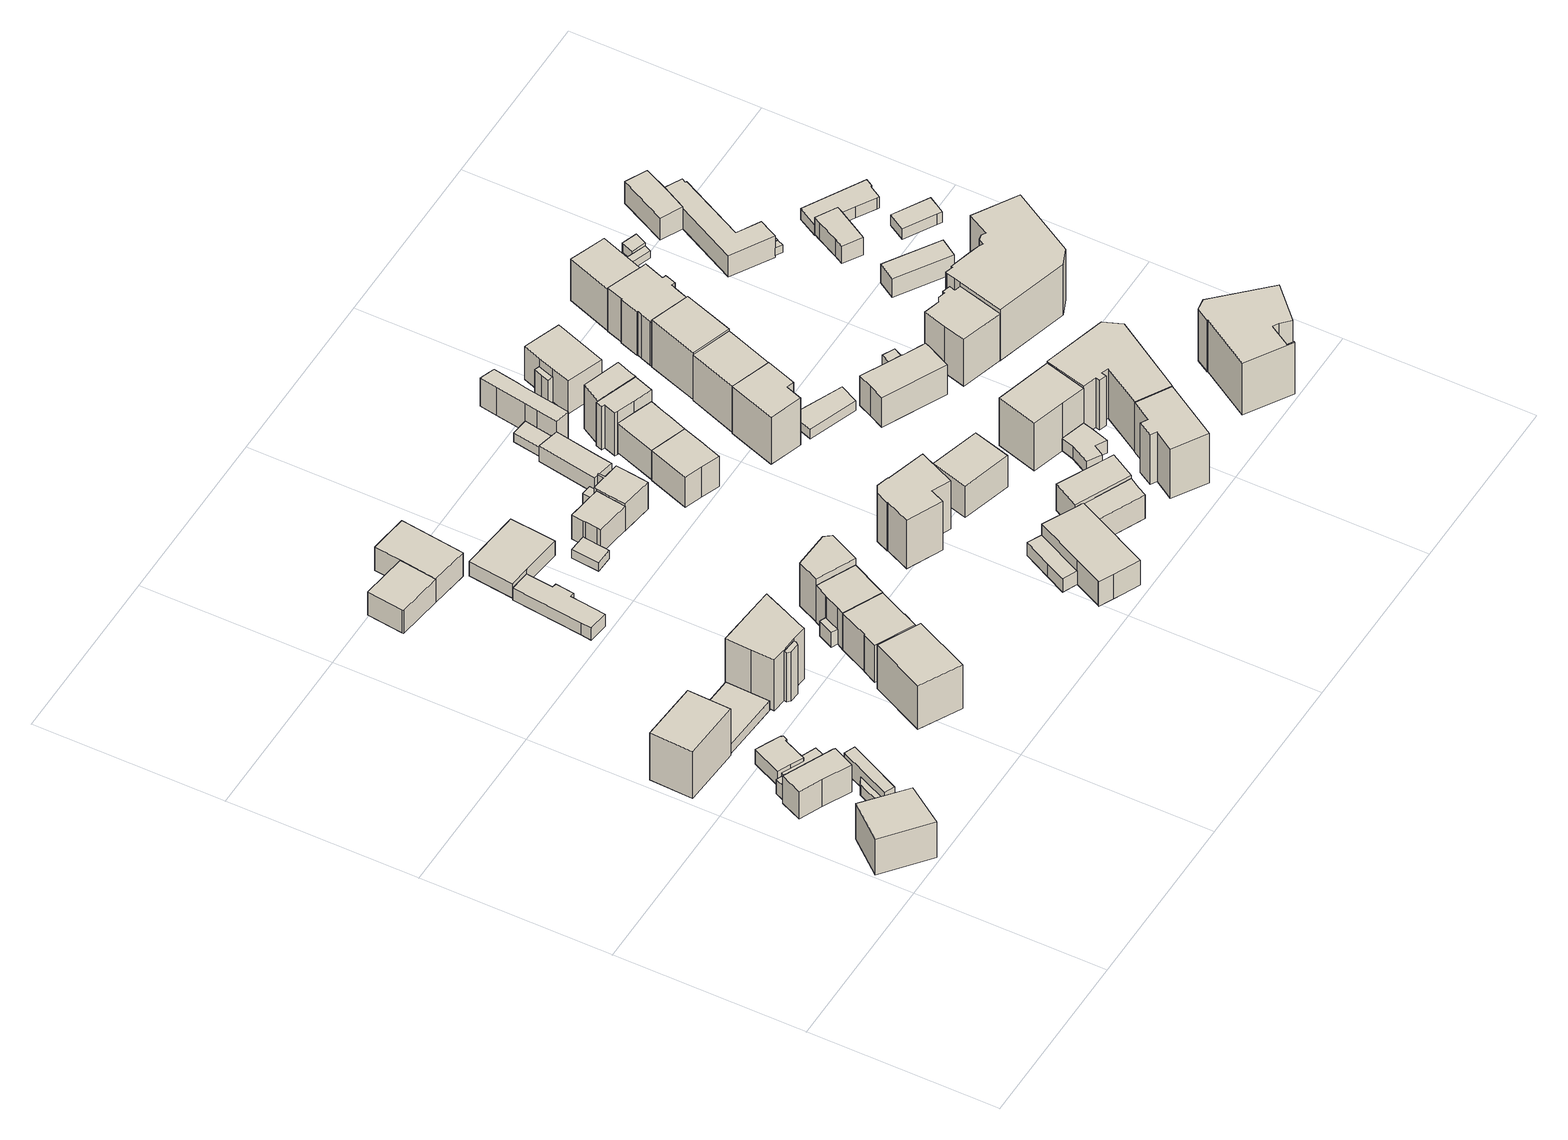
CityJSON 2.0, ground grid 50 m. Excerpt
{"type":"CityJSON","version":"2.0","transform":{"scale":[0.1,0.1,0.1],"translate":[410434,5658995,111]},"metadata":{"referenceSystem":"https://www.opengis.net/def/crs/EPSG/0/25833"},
"CityObjects":{
"building1":{"type":"Building","attributes":{"Dachtyp_tdc":"tdcHipRoof","Gemeindeschluessel":14612000,"Dachneigung":23.81,"QualitaetDacherkennung":75,"Geometrietyp2DReferenz":"3000","measuredHeight":12.86,"function":"31001_9998","roofType":"3200"},"geometry":[{"type":"Solid","lod":"1","boundaries":[[[[0,1,2,3]],[[4,5,6,7]],[[3,5,4,0]],[[2,6,5,3]],[[1,7,6,2]],[[0,4,7,1]]]]}]},
"building2":{"type":"Building","attributes":{"Dachtyp_tdc":"tdcPolyFlatRoof","Gemeindeschluessel":14612000,"Dachneigung":4.11,"QualitaetDacherkennung":74,"Geometrietyp2DReferenz":"3000","measuredHeight":9.09,"function":"31001_9998","roofType":"2100"},"geometry":[{"type":"Solid","lod":"1","boundaries":[[[[8,9,10,11,12,13,14,15]],[[16,17,18,19,20,21,22,23]],[[15,17,16,8]],[[14,18,17,15]],[[13,19,18,14]],[[12,20,19,13]],[[11,21,20,12]],[[10,22,21,11]],[[9,23,22,10]],[[8,16,23,9]]]]}]},
"building3":{"type":"Building","attributes":{"Dachtyp_tdc":"tdcGableRoof","Gemeindeschluessel":14612000,"Dachneigung":28.59,"QualitaetDacherkennung":72,"Geometrietyp2DReferenz":"3000","measuredHeight":16.66,"function":"31001_9998","roofType":"3100"},"geometry":[{"type":"Solid","lod":"1","boundaries":[[[[24,25,26,27]],[[28,29,30,31]],[[27,29,28,24]],[[26,30,29,27]],[[25,31,30,26]],[[24,28,31,25]]]]}]},
"building4":{"type":"Building","attributes":{"Gemeindeschluessel":14612000,"Geometrietyp2DReferenz":"3000","function":"31001_9998","roofType":"9999"},"children":["building4-1","building4-2"]},
"building4-1":{"type":"BuildingPart","attributes":{"Dachtyp_tdc":"tdcPolyFlatRoof","Dachneigung":0,"QualitaetDacherkennung":7,"Geometrietyp2DReferenz":"3000","measuredHeight":3.73,"roofType":"1000"},"parents":["building4"],"geometry":[{"type":"Solid","lod":"1","boundaries":[[[[32,33,34,35,36]],[[37,38,39,40,41]],[[36,38,37,32]],[[35,39,38,36]],[[34,40,39,35]],[[33,41,40,34]],[[32,37,41,33]]]]}]},
"building4-2":{"type":"BuildingPart","attributes":{"Dachtyp_tdc":"tdcGableRoof","Dachneigung":10.85,"QualitaetDacherkennung":68,"Geometrietyp2DReferenz":"3000","measuredHeight":4.82,"roofType":"3100"},"parents":["building4"],"geometry":[{"type":"Solid","lod":"1","boundaries":[[[[42,43,44,45]],[[46,41,40,47]],[[45,41,46,42]],[[44,40,41,45]],[[43,47,40,44]],[[42,46,47,43]]]]}]},
"building5":{"type":"Building","attributes":{"Gemeindeschluessel":14612000,"Geometrietyp2DReferenz":"3000","function":"31001_9998","roofType":"9999"},"children":["building5-1","building5-2"]},
"building5-1":{"type":"BuildingPart","attributes":{"Dachtyp_tdc":"tdcGableRoof","Dachneigung":26.76,"QualitaetDacherkennung":7,"Geometrietyp2DReferenz":"3000","measuredHeight":8.57,"roofType":"3100"},"parents":["building5"],"geometry":[{"type":"Solid","lod":"1","boundaries":[[[[48,49,50,51]],[[52,53,54,55]],[[51,53,52,48]],[[50,54,53,51]],[[49,55,54,50]],[[48,52,55,49]]]]}]},
"building5-2":{"type":"BuildingPart","attributes":{"Dachtyp_tdc":"tdcPolyFlatRoof","Dachneigung":0,"QualitaetDacherkennung":71,"Geometrietyp2DReferenz":"3000","measuredHeight":3.35,"roofType":"1000"},"parents":["building5"],"geometry":[{"type":"Solid","lod":"1","boundaries":[[[[56,57,58,59,60]],[[61,62,63,64,53]],[[60,62,61,56]],[[59,63,62,60]],[[58,64,63,59]],[[57,53,64,58]],[[56,61,53,57]]]]}]},
"building6":{"type":"Building","attributes":{"Gemeindeschluessel":14612000,"Dachneigung":51.94,"Dachorientierung":24.62,"MittlereTraufHoehe":115.67,"QualitaetDacherkennung":100,"ObjektHoehe":6.4,"BodenHoehe":111.57,"Geometrietyp2DReferenz":"3000","AbsoluteHoehe":117.97,"Dachflaeche":78.41,"measuredHeight":6.4,"function":"31001_9998","roofType":"3100","storeysAboveGround":2},"geometry":[{"type":"Solid","lod":"1","boundaries":[[[[65,66,67,68,69,70,71,72,73,74]],[[75,76,77,78,79,80,81,82,83,84]],[[74,76,75,65]],[[73,77,76,74]],[[72,78,77,73]],[[71,79,78,72]],[[70,80,79,71]],[[69,81,80,70]],[[68,82,81,69]],[[67,83,82,68]],[[66,84,83,67]],[[65,75,84,66]]]]}]},
"building7":{"type":"Building","attributes":{"Dachtyp_tdc":"tdcPolyFlatRoof","Gemeindeschluessel":14612000,"Dachneigung":0,"QualitaetDacherkennung":23,"Geometrietyp2DReferenz":"3000","measuredHeight":3,"function":"31001_9998","roofType":"1000"},"geometry":[{"type":"Solid","lod":"1","boundaries":[[[[85,86,87,88,89,90,91,92]],[[93,94,95,96,97,98,99,100]],[[92,94,93,85]],[[91,95,94,92]],[[90,96,95,91]],[[89,97,96,90]],[[88,98,97,89]],[[87,99,98,88]],[[86,100,99,87]],[[85,93,100,86]]]]}]},
"building8":{"type":"Building","attributes":{"Gemeindeschluessel":14612000,"Geometrietyp2DReferenz":"3000","function":"31001_9998","roofType":"9999"},"children":["building8-1","building8-2"]},
"building8-1":{"type":"BuildingPart","attributes":{"Dachtyp_tdc":"tdcFreeFormRoof","Dachneigung":24.36,"QualitaetDacherkennung":55,"Geometrietyp2DReferenz":"3000","measuredHeight":16.23,"roofType":"5000"},"parents":["building8"],"geometry":[{"type":"Solid","lod":"1","boundaries":[[[[101,102,103,104,105,106]],[[107,108,109,110,111,112]],[[106,108,107,101]],[[105,109,108,106]],[[104,110,109,105]],[[103,111,110,104]],[[102,112,111,103]],[[101,107,112,102]]]]}]},
"building8-2":{"type":"BuildingPart","attributes":{"Dachtyp_tdc":"tdcGableRoof","Dachneigung":29.72,"QualitaetDacherkennung":81,"Geometrietyp2DReferenz":"3000","measuredHeight":18.29,"roofType":"3100"},"parents":["building8"],"geometry":[{"type":"Solid","lod":"1","boundaries":[[[[113,114,115,116,117,118,119,120,121]],[[107,112,122,123,124,125,126,127,128]],[[120,112,107,121]],[[119,122,112,120]],[[118,123,122,119]],[[117,124,123,118]],[[116,125,124,117]],[[115,126,125,116]],[[114,127,126,115]],[[113,128,127,114]],[[121,107,128,113]]]]}]},
"building9":{"type":"Building","attributes":{"Dachtyp_tdc":"tdcGableRoof","Gemeindeschluessel":14612000,"Dachneigung":32.29,"QualitaetDacherkennung":74,"Geometrietyp2DReferenz":"3000","measuredHeight":15.97,"function":"31001_9998","roofType":"3100"},"geometry":[{"type":"Solid","lod":"1","boundaries":[[[[129,130,131,132]],[[133,134,135,136]],[[132,134,133,129]],[[131,135,134,132]],[[130,136,135,131]],[[129,133,136,130]]]]}]},
"building10":{"type":"Building","attributes":{"name":"Bibliothek Pieschen","Dachtyp_tdc":"tdcPolyFlatRoof","Gemeindeschluessel":14612000,"Dachneigung":0,"QualitaetDacherkennung":82,"Geometrietyp2DReferenz":"3000","measuredHeight":7.51,"function":"31001_9998","roofType":"1000"},"geometry":[{"type":"Solid","lod":"1","boundaries":[[[[137,138,139,140,141]],[[142,143,144,145,146]],[[141,143,142,137]],[[140,144,143,141]],[[139,145,144,140]],[[138,146,145,139]],[[137,142,146,138]]]]}]},
"building11":{"type":"Building","attributes":{"Dachtyp_tdc":"tdcPolyFlatRoof","Gemeindeschluessel":14612000,"Dachneigung":0,"QualitaetDacherkennung":86,"Geometrietyp2DReferenz":"3000","measuredHeight":3.96,"function":"31001_9998","roofType":"1000"},"geometry":[{"type":"Solid","lod":"1","boundaries":[[[[147,148,149,150,151,152,153,154,155]],[[156,157,158,159,160,161,162,163,164]],[[155,157,156,147]],[[154,158,157,155]],[[153,159,158,154]],[[152,160,159,153]],[[151,161,160,152]],[[150,162,161,151]],[[149,163,162,150]],[[148,164,163,149]],[[147,156,164,148]]]]}]},
"building12":{"type":"Building","attributes":{"Dachtyp_tdc":"tdcPolyFlatRoof","Gemeindeschluessel":14612000,"Dachneigung":0,"QualitaetDacherkennung":49,"Geometrietyp2DReferenz":"3000","measuredHeight":11.94,"function":"31001_9998","roofType":"1000"},"geometry":[{"type":"Solid","lod":"1","boundaries":[[[[165,166,167,168,169,170,171,172]],[[173,174,175,176,177,178,179,180]],[[172,174,173,165]],[[171,175,174,172]],[[170,176,175,171]],[[169,177,176,170]],[[168,178,177,169]],[[167,179,178,168]],[[166,180,179,167]],[[165,173,180,166]]]]}]},
"building13":{"type":"Building","attributes":{"Dachtyp_tdc":"tdcPolyFlatRoof","Gemeindeschluessel":14612000,"Dachneigung":0,"QualitaetDacherkennung":90,"Geometrietyp2DReferenz":"3000","measuredHeight":7.54,"function":"31001_9998","roofType":"1000"},"geometry":[{"type":"Solid","lod":"1","boundaries":[[[[181,182,183,184,185]],[[146,145,186,187,188]],[[185,145,146,181]],[[184,186,145,185]],[[183,187,186,184]],[[182,188,187,183]],[[181,146,188,182]]]]}]},
"building14":{"type":"Building","attributes":{"Dachtyp_tdc":"tdcPolyFlatRoof","Gemeindeschluessel":14612000,"Dachneigung":3.94,"QualitaetDacherkennung":81,"Geometrietyp2DReferenz":"3000","measuredHeight":5.09,"function":"31001_9998","roofType":"2100"},"geometry":[{"type":"Solid","lod":"1","boundaries":[[[[189,190,191,192,193,194]],[[195,196,197,198,199,200]],[[194,196,195,189]],[[193,197,196,194]],[[192,198,197,193]],[[191,199,198,192]],[[190,200,199,191]],[[189,195,200,190]]]]}]},
"building15":{"type":"Building","attributes":{"Gemeindeschluessel":14612000,"Geometrietyp2DReferenz":"3000","function":"31001_9998","roofType":"9999"},"children":["building15-1","building15-2"]},
"building15-1":{"type":"BuildingPart","attributes":{"Dachtyp_tdc":"tdcGableRoof","Dachneigung":10.05,"QualitaetDacherkennung":52,"Geometrietyp2DReferenz":"3000","measuredHeight":12.47,"roofType":"3100"},"parents":["building15"],"geometry":[{"type":"Solid","lod":"1","boundaries":[[[[201,202,203,204,205,206,207,208,209,210,211]],[[212,213,214,215,216,217,218,219,220,221,222]],[[211,213,212,201]],[[210,214,213,211]],[[209,215,214,210]],[[208,216,215,209]],[[207,217,216,208]],[[206,218,217,207]],[[205,219,218,206]],[[204,220,219,205]],[[203,221,220,204]],[[202,222,221,203]],[[201,212,222,202]]]]}]},
"building15-2":{"type":"BuildingPart","attributes":{"Dachtyp_tdc":"tdcGableRoof","Dachneigung":66.49,"QualitaetDacherkennung":9,"Geometrietyp2DReferenz":"3000","measuredHeight":6.58,"roofType":"3100"},"parents":["building15"],"geometry":[{"type":"Solid","lod":"1","boundaries":[[[[223,224,225,226]],[[222,227,228,212]],[[226,227,222,223]],[[225,228,227,226]],[[224,212,228,225]],[[223,222,212,224]]]]}]},
"building16":{"type":"Building","attributes":{"Dachtyp_tdc":"tdcPolyFlatRoof","Gemeindeschluessel":14612000,"Dachneigung":0,"QualitaetDacherkennung":74,"Geometrietyp2DReferenz":"3000","measuredHeight":2.74,"function":"31001_9998","roofType":"1000"},"geometry":[{"type":"Solid","lod":"1","boundaries":[[[[229,230,231,232,233,234]],[[235,236,237,238,239,240]],[[234,236,235,229]],[[233,237,236,234]],[[232,238,237,233]],[[231,239,238,232]],[[230,240,239,231]],[[229,235,240,230]]]]}]},
"building17":{"type":"Building","attributes":{"Dachtyp_tdc":"tdcFreeFormRoof","Gemeindeschluessel":14612000,"Dachneigung":0.315,"QualitaetDacherkennung":62,"Geometrietyp2DReferenz":"3000","measuredHeight":15.08,"function":"31001_9998","roofType":"5000"},"geometry":[{"type":"Solid","lod":"1","boundaries":[[[[241,242,243,244,245]],[[246,247,248,249,250]],[[245,247,246,241]],[[244,248,247,245]],[[243,249,248,244]],[[242,250,249,243]],[[241,246,250,242]]]]}]},
"building18":{"type":"Building","attributes":{"Dachtyp_tdc":"tdcGableRoof","Gemeindeschluessel":14612000,"Dachneigung":41.2,"QualitaetDacherkennung":71,"Geometrietyp2DReferenz":"3000","measuredHeight":9.69,"function":"31001_9998","roofType":"3100"},"geometry":[{"type":"Solid","lod":"1","boundaries":[[[[251,252,253,254,255,256,257,258]],[[259,260,261,262,263,264,265,266]],[[258,260,259,251]],[[257,261,260,258]],[[256,262,261,257]],[[255,263,262,256]],[[254,264,263,255]],[[253,265,264,254]],[[252,266,265,253]],[[251,259,266,252]]]]}]},
"building19":{"type":"Building","attributes":{"Gemeindeschluessel":14612000,"Geometrietyp2DReferenz":"3000","function":"31001_9998","roofType":"9999"},"children":["building19-1","building19-2"]},
"building19-1":{"type":"BuildingPart","attributes":{"Dachtyp_tdc":"tdcGableRoof","Dachneigung":11.95,"QualitaetDacherkennung":68,"Geometrietyp2DReferenz":"3000","measuredHeight":9.32,"roofType":"3100"},"parents":["building19"],"geometry":[{"type":"Solid","lod":"1","boundaries":[[[[267,268,269,270,271,272,273,274,275,276,277,278]],[[279,280,281,282,283,284,285,286,287,288,289,290]],[[278,280,279,267]],[[277,281,280,278]],[[276,282,281,277]],[[275,283,282,276]],[[274,284,283,275]],[[273,285,284,274]],[[272,286,285,273]],[[271,287,286,272]],[[270,288,287,271]],[[269,289,288,270]],[[268,290,289,269]],[[267,279,290,268]]]]}]},
"building19-2":{"type":"BuildingPart","attributes":{"Dachtyp_tdc":"tdcGableRoof","Dachneigung":46.04,"QualitaetDacherkennung":28,"Geometrietyp2DReferenz":"3000","measuredHeight":4.27,"roofType":"3100"},"parents":["building19"],"geometry":[{"type":"Solid","lod":"1","boundaries":[[[[291,292,293,294]],[[282,295,296,283]],[[294,295,282,291]],[[293,296,295,294]],[[292,283,296,293]],[[291,282,283,292]]]]}]},
"building20":{"type":"Building","attributes":{"Dachtyp_tdc":"tdcFreeFormRoof","Gemeindeschluessel":14612000,"Dachneigung":45.85,"QualitaetDacherkennung":14,"Geometrietyp2DReferenz":"3000","measuredHeight":18.33,"function":"31001_9998","roofType":"5000"},"geometry":[{"type":"Solid","lod":"1","boundaries":[[[[297,298,299,300,301,302,303,304,305,306,307]],[[308,309,310,311,312,313,314,315,316,317,318]],[[307,309,308,297]],[[306,310,309,307]],[[305,311,310,306]],[[304,312,311,305]],[[303,313,312,304]],[[302,314,313,303]],[[301,315,314,302]],[[300,316,315,301]],[[299,317,316,300]],[[298,318,317,299]],[[297,308,318,298]]]]}]},
"building21":{"type":"Building","attributes":{"Dachtyp_tdc":"tdcPolyFlatRoof","Gemeindeschluessel":14612000,"Dachneigung":24.09,"QualitaetDacherkennung":74,"Geometrietyp2DReferenz":"3000","measuredHeight":6.35,"function":"31001_9998","roofType":"2100"},"geometry":[{"type":"Solid","lod":"1","boundaries":[[[[319,320,321,322,323,324]],[[325,326,327,328,329,330]],[[324,326,325,319]],[[323,327,326,324]],[[322,328,327,323]],[[321,329,328,322]],[[320,330,329,321]],[[319,325,330,320]]]]}]},
"building22":{"type":"Building","attributes":{"Dachtyp_tdc":"tdcGableRoof","Gemeindeschluessel":14612000,"Dachneigung":38.74,"QualitaetDacherkennung":68,"Geometrietyp2DReferenz":"3000","measuredHeight":11.75,"function":"31001_9998","roofType":"3100"},"geometry":[{"type":"Solid","lod":"1","boundaries":[[[[331,332,333,334,335,336,337,338]],[[339,340,341,342,343,344,345,346]],[[338,340,339,331]],[[337,341,340,338]],[[336,342,341,337]],[[335,343,342,336]],[[334,344,343,335]],[[333,345,344,334]],[[332,346,345,333]],[[331,339,346,332]]]]}]},
"building23":{"type":"Building","attributes":{"Gemeindeschluessel":14612000,"Geometrietyp2DReferenz":"3000","function":"31001_9998","roofType":"9999"},"children":["building23-1","building23-2","building23-3"]},
"building23-1":{"type":"BuildingPart","attributes":{"Dachtyp_tdc":"tdcPolyFlatRoof","Dachneigung":3.18,"QualitaetDacherkennung":84,"Geometrietyp2DReferenz":"3000","measuredHeight":8.24,"roofType":"2100"},"parents":["building23"],"geometry":[{"type":"Solid","lod":"1","boundaries":[[[[347,348,349,350,351,352,353,354,355]],[[356,357,358,359,360,361,362,363,364]],[[355,357,356,347]],[[354,358,357,355]],[[353,359,358,354]],[[352,360,359,353]],[[351,361,360,352]],[[350,362,361,351]],[[349,363,362,350]],[[348,364,363,349]],[[347,356,364,348]]]]}]},
"building23-2":{"type":"BuildingPart","attributes":{"Dachtyp_tdc":"tdcPolyFlatRoof","Dachneigung":0,"QualitaetDacherkennung":55,"Geometrietyp2DReferenz":"3000","measuredHeight":4.37,"roofType":"1000"},"parents":["building23"],"geometry":[{"type":"Solid","lod":"1","boundaries":[[[[365,366,367,368,369]],[[370,371,372,356,364]],[[369,371,370,365]],[[368,372,371,369]],[[367,356,372,368]],[[366,364,356,367]],[[365,370,364,366]]]]}]},
"building23-3":{"type":"BuildingPart","attributes":{"Dachtyp_tdc":"tdcPolyFlatRoof","Dachneigung":2.59,"QualitaetDacherkennung":76,"Geometrietyp2DReferenz":"3000","measuredHeight":7.78,"roofType":"2100"},"parents":["building23"],"geometry":[{"type":"Solid","lod":"1","boundaries":[[[[373,374,375,376,377]],[[359,358,378,379,380]],[[377,358,359,373]],[[376,378,358,377]],[[375,379,378,376]],[[374,380,379,375]],[[373,359,380,374]]]]}]},
"building24":{"type":"Building","attributes":{"Dachtyp_tdc":"tdcPolyFlatRoof","Gemeindeschluessel":14612000,"Dachneigung":0,"QualitaetDacherkennung":40,"Geometrietyp2DReferenz":"3000","measuredHeight":2.88,"function":"31001_9998","roofType":"1000"},"geometry":[{"type":"Solid","lod":"1","boundaries":[[[[381,382,383,384]],[[385,386,387,388]],[[384,386,385,381]],[[383,387,386,384]],[[382,388,387,383]],[[381,385,388,382]]]]}]},
"building25":{"type":"Building","attributes":{"Dachtyp_tdc":"tdcGableRoof","Gemeindeschluessel":14612000,"Dachneigung":16.84,"QualitaetDacherkennung":37,"Geometrietyp2DReferenz":"3000","measuredHeight":10.88,"function":"31001_9998","roofType":"3100"},"geometry":[{"type":"Solid","lod":"1","boundaries":[[[[389,390,391,392,393,335,394,333]],[[395,396,397,398,399,400,401,402]],[[333,396,395,389]],[[394,397,396,333]],[[335,398,397,394]],[[393,399,398,335]],[[392,400,399,393]],[[391,401,400,392]],[[390,402,401,391]],[[389,395,402,390]]]]}]},
"building26":{"type":"Building","attributes":{"Dachtyp_tdc":"tdcPolyFlatRoof","Gemeindeschluessel":14612000,"Dachneigung":0,"QualitaetDacherkennung":84,"Geometrietyp2DReferenz":"3000","measuredHeight":9.15,"function":"31001_9998","roofType":"1000"},"geometry":[{"type":"Solid","lod":"1","boundaries":[[[[403,404,405,406,407,408,409,410,411,412,413]],[[414,415,416,417,418,419,420,421,422,423,424]],[[413,415,414,403]],[[412,416,415,413]],[[411,417,416,412]],[[410,418,417,411]],[[409,419,418,410]],[[408,420,419,409]],[[407,421,420,408]],[[406,422,421,407]],[[405,423,422,406]],[[404,424,423,405]],[[403,414,424,404]]]]}]},
"building27":{"type":"Building","attributes":{"Gemeindeschluessel":14612000,"Geometrietyp2DReferenz":"3000","function":"31001_9998","roofType":"9999"},"children":["building27-1","building27-2"]},
"building27-1":{"type":"BuildingPart","attributes":{"Dachtyp_tdc":"tdcGableRoof","Dachneigung":30.91,"QualitaetDacherkennung":52,"Geometrietyp2DReferenz":"3000","measuredHeight":15.88,"roofType":"3100"},"parents":["building27"],"geometry":[{"type":"Solid","lod":"1","boundaries":[[[[425,426,427,428,429,430,431,432,433,434]],[[435,436,437,438,439,440,441,442,443,444]],[[434,436,435,425]],[[433,437,436,434]],[[432,438,437,433]],[[431,439,438,432]],[[430,440,439,431]],[[429,441,440,430]],[[428,442,441,429]],[[427,443,442,428]],[[426,444,443,427]],[[425,435,444,426]]]]}]},
"building27-2":{"type":"BuildingPart","attributes":{"Dachtyp_tdc":"tdcGableRoof","Dachneigung":31.08,"QualitaetDacherkennung":44,"Geometrietyp2DReferenz":"3000","measuredHeight":15.89,"roofType":"3100"},"parents":["building27"],"geometry":[{"type":"Solid","lod":"1","boundaries":[[[[445,446,447,448,449]],[[450,451,452,443,441]],[[449,451,450,445]],[[448,452,451,449]],[[447,443,452,448]],[[446,441,443,447]],[[445,450,441,446]]]]}]},
"building28":{"type":"Building","attributes":{"Dachtyp_tdc":"tdcGableRoof","Gemeindeschluessel":14612000,"Dachneigung":11.74,"QualitaetDacherkennung":33,"Geometrietyp2DReferenz":"3000","measuredHeight":10.65,"function":"31001_9998","roofType":"3100"},"geometry":[{"type":"Solid","lod":"1","boundaries":[[[[453,454,455,456]],[[457,458,459,460]],[[456,458,457,453]],[[455,459,458,456]],[[454,460,459,455]],[[453,457,460,454]]]]}]},
"building29":{"type":"Building","attributes":{"Gemeindeschluessel":14612000,"Geometrietyp2DReferenz":"3000","function":"31001_9998","roofType":"9999"},"children":["building29-1","building29-2"]},
"building29-1":{"type":"BuildingPart","attributes":{"Dachtyp_tdc":"tdcPolyFlatRoof","Dachneigung":0,"QualitaetDacherkennung":35,"Geometrietyp2DReferenz":"3000","measuredHeight":4.44,"roofType":"1000"},"parents":["building29"],"geometry":[{"type":"Solid","lod":"1","boundaries":[[[[461,462,463,464]],[[465,466,467,468]],[[464,465,468,461]],[[463,466,465,464]],[[462,467,466,463]],[[461,468,467,462]]]]}]},
"building29-2":{"type":"BuildingPart","attributes":{"Dachtyp_tdc":"tdcPolyFlatRoof","Dachneigung":5,"QualitaetDacherkennung":77,"Geometrietyp2DReferenz":"3000","measuredHeight":8.84,"roofType":"2100"},"parents":["building29"],"geometry":[{"type":"Solid","lod":"1","boundaries":[[[[469,470,471,472,473,474]],[[475,476,465,468,477,478]],[[474,476,475,469]],[[473,465,476,474]],[[472,468,465,473]],[[471,477,468,472]],[[470,478,477,471]],[[469,475,478,470]]]]}]},
"building30":{"type":"Building","attributes":{"Dachtyp_tdc":"tdcFreeFormRoof","Gemeindeschluessel":14612000,"Dachneigung":32.7,"QualitaetDacherkennung":66,"Geometrietyp2DReferenz":"3000","measuredHeight":16.97,"function":"31001_9998","roofType":"5000"},"geometry":[{"type":"Solid","lod":"1","boundaries":[[[[479,480,481,482,483,484]],[[485,486,487,488,489,490]],[[484,486,485,479]],[[483,487,486,484]],[[482,488,487,483]],[[481,489,488,482]],[[480,490,489,481]],[[479,485,490,480]]]]}]},
"building31":{"type":"Building","attributes":{"Gemeindeschluessel":14612000,"Geometrietyp2DReferenz":"3000","function":"31001_9998","roofType":"9999"},"children":["building31-1","building31-2"]},
"building31-1":{"type":"BuildingPart","attributes":{"Dachtyp_tdc":"tdcHipAndGableRoof","Dachneigung":26.78,"QualitaetDacherkennung":77,"Geometrietyp2DReferenz":"3000","measuredHeight":12.01,"roofType":"5000"},"parents":["building31"],"geometry":[{"type":"Solid","lod":"1","boundaries":[[[[491,492,493,494,495,496,497]],[[498,499,500,501,502,503,504]],[[496,499,498,497]],[[495,500,499,496]],[[494,501,500,495]],[[493,502,501,494]],[[492,503,502,493]],[[491,504,503,492]],[[497,498,504,491]]]]}]},
"building31-2":{"type":"BuildingPart","attributes":{"Dachtyp_tdc":"tdcFreeFormRoof","Dachneigung":64.12,"QualitaetDacherkennung":30,"Geometrietyp2DReferenz":"3000","measuredHeight":8.77,"roofType":"5000"},"parents":["building31"],"geometry":[{"type":"Solid","lod":"1","boundaries":[[[[505,506,507,508,509]],[[510,511,512,498,504]],[[509,511,510,505]],[[508,512,511,509]],[[507,498,512,508]],[[506,504,498,507]],[[505,510,504,506]]]]}]},
"building32":{"type":"Building","attributes":{"Dachtyp_tdc":"tdcGableRoof","Gemeindeschluessel":14612000,"Dachneigung":32.47,"QualitaetDacherkennung":76,"Geometrietyp2DReferenz":"3000","measuredHeight":16.65,"function":"31001_9998","roofType":"3100"},"geometry":[{"type":"Solid","lod":"1","boundaries":[[[[513,514,515,516]],[[517,518,519,520]],[[516,518,517,513]],[[515,519,518,516]],[[514,520,519,515]],[[513,517,520,514]]]]}]},
"building33":{"type":"Building","attributes":{"Dachtyp_tdc":"tdcPolyFlatRoof","Gemeindeschluessel":14612000,"Dachneigung":0,"QualitaetDacherkennung":82,"Geometrietyp2DReferenz":"3000","measuredHeight":3.02,"function":"31001_9998","roofType":"1000"},"geometry":[{"type":"Solid","lod":"1","boundaries":[[[[521,522,523,524,525]],[[526,527,528,529,530]],[[525,527,526,521]],[[524,528,527,525]],[[523,529,528,524]],[[522,530,529,523]],[[521,526,530,522]]]]}]},
"building34":{"type":"Building","attributes":{"Dachtyp_tdc":"tdcPolyFlatRoof","Gemeindeschluessel":14612000,"Dachneigung":0,"QualitaetDacherkennung":49,"Geometrietyp2DReferenz":"3000","measuredHeight":4.14,"function":"31001_9998","roofType":"1000"},"geometry":[{"type":"Solid","lod":"1","boundaries":[[[[531,532,533,534,535,536,537,538,539]],[[540,541,542,543,544,545,546,547,548]],[[539,541,540,531]],[[538,542,541,539]],[[537,543,542,538]],[[536,544,543,537]],[[535,545,544,536]],[[534,546,545,535]],[[533,547,546,534]],[[532,548,547,533]],[[531,540,548,532]]]]}]},
"building35":{"type":"Building","attributes":{"Dachtyp_tdc":"tdcFreeFormRoof","Gemeindeschluessel":14612000,"Dachneigung":41.89,"QualitaetDacherkennung":56,"Geometrietyp2DReferenz":"3000","measuredHeight":18.29,"function":"31001_9998","roofType":"5000"},"geometry":[{"type":"Solid","lod":"1","boundaries":[[[[549,550,551,552,553,554,555,556]],[[557,558,559,560,561,562,563,564]],[[556,558,557,549]],[[555,559,558,556]],[[554,560,559,555]],[[553,561,560,554]],[[552,562,561,553]],[[551,563,562,552]],[[550,564,563,551]],[[549,557,564,550]]]]}]},
"building36":{"type":"Building","attributes":{"Dachtyp_tdc":"tdcFreeFormRoof","Gemeindeschluessel":14612000,"Dachneigung":33.62,"QualitaetDacherkennung":49,"Geometrietyp2DReferenz":"3000","measuredHeight":17.39,"function":"31001_9998","roofType":"5000"},"geometry":[{"type":"Solid","lod":"1","boundaries":[[[[565,566,567,568,569]],[[545,570,571,572,546]],[[569,570,545,565]],[[568,571,570,569]],[[567,572,571,568]],[[566,546,572,567]],[[565,545,546,566]]]]}]},
"building37":{"type":"Building","attributes":{"Dachtyp_tdc":"tdcGableRoof","Gemeindeschluessel":14612000,"Dachneigung":33.97,"QualitaetDacherkennung":76,"Geometrietyp2DReferenz":"3000","measuredHeight":17.04,"function":"31001_9998","roofType":"3100"},"geometry":[{"type":"Solid","lod":"1","boundaries":[[[[573,574,575,576]],[[577,578,579,580]],[[576,578,577,573]],[[575,579,578,576]],[[574,580,579,575]],[[573,577,580,574]]]]}]},
"building38":{"type":"Building","attributes":{"Gemeindeschluessel":14612000,"Geometrietyp2DReferenz":"3000","function":"31001_9998","roofType":"9999"},"children":["building38-1","building38-2"]},
"building38-1":{"type":"BuildingPart","attributes":{"Dachtyp_tdc":"tdcGableRoof","Dachneigung":13.47,"QualitaetDacherkennung":58,"Geometrietyp2DReferenz":"3000","measuredHeight":9.42,"roofType":"3100"},"parents":["building38"],"geometry":[{"type":"Solid","lod":"1","boundaries":[[[[581,582,583,584]],[[585,586,587,588]],[[584,586,585,581]],[[583,587,586,584]],[[582,588,587,583]],[[581,585,588,582]]]]}]},
"building38-2":{"type":"BuildingPart","attributes":{"Dachtyp_tdc":"tdcGableRoof","Dachneigung":38.3,"QualitaetDacherkennung":64,"Geometrietyp2DReferenz":"3000","measuredHeight":11.19,"roofType":"3100"},"parents":["building38"],"geometry":[{"type":"Solid","lod":"1","boundaries":[[[[589,590,591,592,593,594,595,596,597,598,599]],[[588,600,601,602,603,604,605,606,607,608,585]],[[599,588,585,589]],[[598,600,588,599]],[[597,601,600,598]],[[596,602,601,597]],[[595,603,602,596]],[[594,604,603,595]],[[593,605,604,594]],[[592,606,605,593]],[[591,607,606,592]],[[590,608,607,591]],[[589,585,608,590]]]]}]},
"building39":{"type":"Building","attributes":{"Dachtyp_tdc":"tdcGableRoof","Gemeindeschluessel":14612000,"Dachneigung":26.77,"QualitaetDacherkennung":70,"Geometrietyp2DReferenz":"3000","measuredHeight":15.76,"function":"31001_9998","roofType":"3100"},"geometry":[{"type":"Solid","lod":"1","boundaries":[[[[609,610,611,612,613,614,615,616,617,618,619,620,621,622,623,624,625,626,627,628]],[[629,630,631,632,633,634,635,636,637,638,639,640,641,642,643,644,645,646,647,648]],[[628,630,629,609]],[[627,631,630,628]],[[626,632,631,627]],[[625,633,632,626]],[[624,634,633,625]],[[623,635,634,624]],[[622,636,635,623]],[[621,637,636,622]],[[620,638,637,621]],[[619,639,638,620]],[[618,640,639,619]],[[617,641,640,618]],[[616,642,641,617]],[[615,643,642,616]],[[614,644,643,615]],[[613,645,644,614]],[[612,646,645,613]],[[611,647,646,612]],[[610,648,647,611]],[[609,629,648,610]]]]}]},
"building40":{"type":"Building","attributes":{"Dachtyp_tdc":"tdcFreeFormRoof","Gemeindeschluessel":14612000,"Dachneigung":42.54,"QualitaetDacherkennung":17,"Geometrietyp2DReferenz":"3000","measuredHeight":18.64,"function":"31001_9998","roofType":"5000"},"geometry":[{"type":"Solid","lod":"1","boundaries":[[[[649,650,651,652,653,654,655,656,657,658,659,660]],[[661,662,663,664,665,666,667,668,669,670,671,672]],[[660,662,661,649]],[[659,663,662,660]],[[658,664,663,659]],[[657,665,664,658]],[[656,666,665,657]],[[655,667,666,656]],[[654,668,667,655]],[[653,669,668,654]],[[652,670,669,653]],[[651,671,670,652]],[[650,672,671,651]],[[649,661,672,650]]]]}]},
"building41":{"type":"Building","attributes":{"Dachtyp_tdc":"tdcGableRoof","Gemeindeschluessel":14612000,"Dachneigung":31,"QualitaetDacherkennung":76,"Geometrietyp2DReferenz":"3000","measuredHeight":14.97,"function":"31001_9998","roofType":"3100"},"geometry":[{"type":"Solid","lod":"1","boundaries":[[[[673,674,675,676,677,678,679]],[[680,681,682,683,684,685,686]],[[679,681,680,673]],[[678,682,681,679]],[[677,683,682,678]],[[676,684,683,677]],[[675,685,684,676]],[[674,686,685,675]],[[673,680,686,674]]]]}]},
"building42":{"type":"Building","attributes":{"Dachtyp_tdc":"tdcGableRoof","Gemeindeschluessel":14612000,"Dachneigung":27.45,"QualitaetDacherkennung":72,"Geometrietyp2DReferenz":"3000","measuredHeight":17.25,"function":"31001_9998","roofType":"3100"},"geometry":[{"type":"Solid","lod":"1","boundaries":[[[[687,688,689,690,691,692,693,694,695,696,697,698]],[[699,700,701,702,703,704,705,706,707,708,709,710]],[[698,700,699,687]],[[697,701,700,698]],[[696,702,701,697]],[[695,703,702,696]],[[694,704,703,695]],[[693,705,704,694]],[[692,706,705,693]],[[691,707,706,692]],[[690,708,707,691]],[[689,709,708,690]],[[688,710,709,689]],[[687,699,710,688]]]]}]},
"building43":{"type":"Building","attributes":{"Dachtyp_tdc":"tdcPolyFlatRoof","Gemeindeschluessel":14612000,"Dachneigung":0,"QualitaetDacherkennung":12,"Geometrietyp2DReferenz":"3000","measuredHeight":3.75,"function":"31001_9998","roofType":"1000"},"geometry":[{"type":"Solid","lod":"1","boundaries":[[[[711,712,713,714,715]],[[716,717,718,719,720]],[[715,717,716,711]],[[714,718,717,715]],[[713,719,718,714]],[[712,720,719,713]],[[711,716,720,712]]]]}]},
"building44":{"type":"Building","attributes":{"Dachtyp_tdc":"tdcFreeFormRoof","Gemeindeschluessel":14612000,"Dachneigung":10.08,"QualitaetDacherkennung":26,"Geometrietyp2DReferenz":"3000","measuredHeight":18.84,"function":"31001_9998","roofType":"5000"},"geometry":[{"type":"Solid","lod":"1","boundaries":[[[[721,722,723,724,725,726,727,728,729,730,731,732,733,734]],[[735,736,737,738,739,740,741,742,743,744,745,746,747,748]],[[734,736,735,721]],[[733,737,736,734]],[[732,738,737,733]],[[731,739,738,732]],[[730,740,739,731]],[[729,741,740,730]],[[728,742,741,729]],[[727,743,742,728]],[[726,744,743,727]],[[725,745,744,726]],[[724,746,745,725]],[[723,747,746,724]],[[722,748,747,723]],[[721,735,748,722]]]]}]},
"building45":{"type":"Building","attributes":{"Dachtyp_tdc":"tdcPolyFlatRoof","Gemeindeschluessel":14612000,"Dachneigung":12.76,"QualitaetDacherkennung":44,"Geometrietyp2DReferenz":"3000","measuredHeight":2.45,"function":"31001_9998","roofType":"2100"},"geometry":[{"type":"Solid","lod":"1","boundaries":[[[[749,750,751,752,753,754]],[[755,719,718,756,757,758]],[[754,719,755,749]],[[753,718,719,754]],[[752,756,718,753]],[[751,757,756,752]],[[750,758,757,751]],[[749,755,758,750]]]]}]},
"building46":{"type":"Building","attributes":{"Dachtyp_tdc":"tdcPolyFlatRoof","Gemeindeschluessel":14612000,"Dachneigung":3.19,"QualitaetDacherkennung":66,"Geometrietyp2DReferenz":"3000","measuredHeight":3.13,"function":"31001_9998","roofType":"2100"},"geometry":[{"type":"Solid","lod":"1","boundaries":[[[[759,760,761,762]],[[763,764,765,766]],[[762,764,763,759]],[[761,765,764,762]],[[760,766,765,761]],[[759,763,766,760]]]]}]},
"building47":{"type":"Building","attributes":{"Dachtyp_tdc":"tdcFreeFormRoof","Gemeindeschluessel":14612000,"Dachneigung":21.27,"QualitaetDacherkennung":5,"Geometrietyp2DReferenz":"3000","measuredHeight":18.05,"function":"31001_9998","roofType":"5000"},"geometry":[{"type":"Solid","lod":"1","boundaries":[[[[767,768,769,770,771,772,773,774,775,776,777,778,779,780,781,782,783,784]],[[785,786,787,788,789,790,791,792,793,794,795,796,797,798,799,800,801,802]],[[784,786,785,767]],[[783,787,786,784]],[[782,788,787,783]],[[781,789,788,782]],[[780,790,789,781]],[[779,791,790,780]],[[778,792,791,779]],[[777,793,792,778]],[[776,794,793,777]],[[775,795,794,776]],[[774,796,795,775]],[[773,797,796,774]],[[772,798,797,773]],[[771,799,798,772]],[[770,800,799,771]],[[769,801,800,770]],[[768,802,801,769]],[[767,785,802,768]]]]}]},
"building48":{"type":"Building","attributes":{"Dachtyp_tdc":"tdcPolyFlatRoof","Gemeindeschluessel":14612000,"Dachneigung":0,"QualitaetDacherkennung":70,"Geometrietyp2DReferenz":"3000","measuredHeight":5.91,"function":"31001_9998","roofType":"1000"},"geometry":[{"type":"Solid","lod":"1","boundaries":[[[[803,804,805,806]],[[807,808,809,810]],[[806,808,807,803]],[[805,809,808,806]],[[804,810,809,805]],[[803,807,810,804]]]]}]},
"building49":{"type":"Building","attributes":{"Dachtyp_tdc":"tdcPolyFlatRoof","Gemeindeschluessel":14612000,"Dachneigung":8.66,"QualitaetDacherkennung":46,"Geometrietyp2DReferenz":"3000","measuredHeight":2.55,"function":"31001_9998","roofType":"2100"},"geometry":[{"type":"Solid","lod":"1","boundaries":[[[[811,812,813,814]],[[815,816,817,818]],[[814,816,815,811]],[[813,817,816,814]],[[812,818,817,813]],[[811,815,818,812]]]]}]},
"building50":{"type":"Building","attributes":{"Dachtyp_tdc":"tdcPolyFlatRoof","Gemeindeschluessel":14612000,"Dachneigung":0,"QualitaetDacherkennung":80,"Geometrietyp2DReferenz":"3000","measuredHeight":6.8,"function":"31001_9998","roofType":"1000"},"geometry":[{"type":"Solid","lod":"1","boundaries":[[[[819,820,821,822,823,824,825,826,827,828]],[[829,830,831,832,833,834,835,836,837,838]],[[828,830,829,819]],[[827,831,830,828]],[[826,832,831,827]],[[825,833,832,826]],[[824,834,833,825]],[[823,835,834,824]],[[822,836,835,823]],[[821,837,836,822]],[[820,838,837,821]],[[819,829,838,820]]]]}]},
"building51":{"type":"Building","attributes":{"Dachtyp_tdc":"tdcPolyFlatRoof","Gemeindeschluessel":14612000,"Dachneigung":4.12,"QualitaetDacherkennung":42,"Geometrietyp2DReferenz":"3000","measuredHeight":2.92,"function":"31001_9998","roofType":"2100"},"geometry":[{"type":"Solid","lod":"1","boundaries":[[[[839,840,841,842,843]],[[844,845,846,847,848]],[[843,845,844,839]],[[842,846,845,843]],[[841,847,846,842]],[[840,848,847,841]],[[839,844,848,840]]]]}]},
"building52":{"type":"Building","attributes":{"Dachtyp_tdc":"tdcPolyFlatRoof","Gemeindeschluessel":14612000,"Dachneigung":3.76,"QualitaetDacherkennung":61,"Geometrietyp2DReferenz":"3000","measuredHeight":7.28,"function":"31001_9998","roofType":"2100"},"geometry":[{"type":"Solid","lod":"1","boundaries":[[[[849,850,851,852,853,854]],[[836,835,855,856,857,858]],[[854,835,836,849]],[[853,855,835,854]],[[852,856,855,853]],[[851,857,856,852]],[[850,858,857,851]],[[849,836,858,850]]]]}]},
"building53":{"type":"Building","attributes":{"Dachtyp_tdc":"tdcGableRoof","Gemeindeschluessel":14612000,"Dachneigung":31.95,"QualitaetDacherkennung":4,"Geometrietyp2DReferenz":"3000","measuredHeight":8.06,"function":"31001_9998","roofType":"3100"},"geometry":[{"type":"Solid","lod":"1","boundaries":[[[[859,860,861,862,863,864,865,866]],[[867,868,869,870,871,872,873,874]],[[866,868,867,859]],[[865,869,868,866]],[[864,870,869,865]],[[863,871,870,864]],[[862,872,871,863]],[[861,873,872,862]],[[860,874,873,861]],[[859,867,874,860]]]]}]},
"building54":{"type":"Building","attributes":{"Dachtyp_tdc":"tdcPolyFlatRoof","Gemeindeschluessel":14612000,"Dachneigung":0,"QualitaetDacherkennung":83,"Geometrietyp2DReferenz":"3000","measuredHeight":3.49,"function":"31001_9998","roofType":"1000"},"geometry":[{"type":"Solid","lod":"1","boundaries":[[[[875,876,877,878,879,880,881,882,883,884]],[[885,886,887,888,889,890,891,892,893,894]],[[884,886,885,875]],[[883,887,886,884]],[[882,888,887,883]],[[881,889,888,882]],[[880,890,889,881]],[[879,891,890,880]],[[878,892,891,879]],[[877,893,892,878]],[[876,894,893,877]],[[875,885,894,876]]]]}]},
"building55":{"type":"Building","attributes":{"Dachtyp_tdc":"tdcPolyFlatRoof","Gemeindeschluessel":14612000,"Dachneigung":2.76,"QualitaetDacherkennung":71,"Geometrietyp2DReferenz":"3000","measuredHeight":3.45,"function":"31001_9998","roofType":"2100"},"geometry":[{"type":"Solid","lod":"1","boundaries":[[[[895,896,897,898,899]],[[900,901,902,903,904]],[[899,901,900,895]],[[898,902,901,899]],[[897,903,902,898]],[[896,904,903,897]],[[895,900,904,896]]]]}]}
},
"vertices":[
[125,9,115],[193,109,115],[87,197,115],[9,104,115],[125,9,0],[9,104,0],[87,197,0],[193,109,0],
[237,333,91],[233,335,91],[233,336,91],[108,393,91],[103,395,91],[78,338,91],[137,312,91],[210,276,91],[237,333,3],[210,276,3],[137,312,3],[78,338,3],[103,395,3],[108,393,3],[233,336,3],[233,335,3],
[20,692,157],[15,578,157],[175,569,157],[179,682,157],[20,692,6],[179,682,6],[175,569,6],[15,578,6],
[157,437,43],[146,410,43],[135,381,43],[233,336,43],[258,395,43],[157,437,6],[258,395,6],[233,336,6],[135,381,6],[146,410,6],
[120,421,52],[108,393,52],[135,381,52],[146,410,52],[120,421,6],[108,393,6],
[219,170,63],[287,310,63],[258,322,63],[194,181,63],[219,170,5],[194,181,5],[258,322,5],[287,310,5],
[180,188,38],[194,181,38],[232,265,38],[210,254,38],[208,250,38],[180,188,5],[208,250,5],[210,254,5],[232,265,5],
[246,473,54],[242,475,54],[244,477,54],[211,492,54],[179,507,54],[143,429,54],[175,414,54],[208,399,54],[236,462,54],[240,460,54],[246,473,6],[240,460,6],[236,462,6],[208,399,6],[175,414,6],[143,429,6],[179,507,6],[211,492,6],[244,477,6],[242,475,6],
[175,571,37],[342,561,37],[346,676,37],[243,682,37],[243,691,37],[210,693,37],[210,684,37],[181,685,37],[175,571,7],[181,685,7],[210,684,7],[210,693,7],[243,691,7],[243,682,7],[346,676,7],[342,561,7],
[424,544,166],[384,547,166],[383,540,166],[391,532,166],[417,530,166],[424,537,166],[424,544,8],[424,537,8],[417,530,8],[391,532,8],[383,540,8],[384,547,8],
[465,540,172],[473,559,172],[491,601,172],[519,667,172],[351,680,172],[348,612,172],[345,550,172],[384,547,172],[424,544,172],[345,550,8],[348,612,8],[351,680,8],[519,667,8],[491,601,8],[473,559,8],[465,540,8],
[630,330,145],[522,383,145],[454,241,145],[561,184,145],[630,330,4],[561,184,4],[454,241,4],[522,383,4],
[140,1394,97],[261,1378,97],[274,1477,97],[152,1493,97],[140,1397,97],[140,1394,22],[140,1397,22],[152,1493,22],[274,1477,22],[261,1378,22],
[321,1010,68],[375,1003,68],[386,1099,68],[398,1098,68],[404,1147,68],[392,1149,68],[400,1220,68],[346,1226,68],[325,1038,68],[321,1010,29],[325,1038,29],[346,1226,29],[400,1220,29],[392,1149,29],[404,1147,29],[398,1098,29],[386,1099,29],[375,1003,29],
[536,397,124],[637,348,124],[655,386,124],[654,386,124],[690,462,124],[590,509,124],[555,434,124],[554,434,124],[536,397,5],[554,434,5],[555,434,5],[590,509,5],[690,462,5],[654,386,5],[655,386,5],[637,348,5],
[261,1378,98],[363,1364,98],[385,1534,98],[283,1547,98],[274,1477,98],[283,1547,22],[385,1534,22],[363,1364,22],
[346,1226,82],[400,1220,82],[510,1208,82],[513,1238,82],[522,1329,82],[360,1346,82],[346,1226,35],[360,1346,35],[522,1329,35],[513,1238,35],[510,1208,35],[400,1220,35],
[619,569,125],[600,528,125],[590,509,125],[644,484,125],[690,462,125],[716,518,125],[717,517,125],[736,557,125],[690,579,125],[636,604,125],[619,568,125],[619,569,6],[619,568,6],[636,604,6],[690,579,6],[736,557,6],[717,517,6],[716,518,6],[690,462,6],[644,484,6],[590,509,6],[600,528,6],
[600,528,54],[619,569,54],[603,576,54],[584,536,54],[584,536,6],[603,576,6],
[561,1097,61],[564,1120,61],[565,1130,61],[570,1169,61],[522,1172,61],[515,1098,61],[561,1097,34],[515,1098,34],[522,1172,34],[570,1169,34],[565,1130,34],[564,1120,34],
[774,637,147],[760,655,147],[662,660,147],[636,604,147],[736,557,147],[774,637,8],[736,557,8],[636,604,8],[662,660,8],[760,655,8],
[667,1188,113],[574,1200,113],[570,1169,113],[569,1162,113],[565,1130,113],[564,1120,113],[656,1108,113],[662,1150,113],[667,1188,35],[662,1150,35],[656,1108,35],[564,1120,35],[565,1130,35],[569,1162,35],[570,1169,35],[574,1200,35],
[662,1154,120],[656,1108,120],[741,1096,120],[747,1143,120],[752,1184,120],[710,1189,120],[712,1208,120],[708,1208,120],[705,1190,120],[680,1193,120],[668,1195,120],[667,1188,120],[662,1154,34],[667,1188,34],[668,1195,34],[680,1193,34],[705,1190,34],[708,1208,34],[712,1208,34],[710,1189,34],[752,1184,34],[747,1143,34],[741,1096,34],[656,1108,34],
[680,1193,67],[705,1190,67],[711,1230,67],[685,1233,67],[685,1233,34],[711,1230,34],
[913,573,161],[884,508,161],[976,465,161],[993,503,161],[1042,481,161],[1085,578,161],[981,608,161],[981,610,161],[948,619,161],[927,608,161],[912,573,161],[913,573,5],[912,573,5],[927,608,5],[948,619,5],[981,610,5],[981,608,5],[1085,578,5],[1042,481,5],[993,503,5],[976,465,5],[884,508,5],
[784,1214,84],[791,1259,84],[811,1371,84],[767,1381,84],[753,1384,84],[726,1225,84],[784,1214,34],[726,1225,34],[753,1384,34],[767,1381,34],[811,1371,34],[791,1259,34],
[902,1034,123],[907,1047,123],[926,1104,123],[878,1120,123],[831,1136,123],[793,1029,123],[840,1012,123],[888,994,123],[902,1034,26],[888,994,26],[840,1012,26],[793,1029,26],[831,1136,26],[878,1120,26],[926,1104,26],[907,1047,26],
[1088,272,84],[1028,147,84],[993,74,84],[991,71,84],[1028,53,84],[1095,21,84],[1166,168,84],[1192,222,84],[1171,231,84],[1088,272,5],[1171,231,5],[1192,222,5],[1166,168,5],[1095,21,5],[1028,53,5],[991,71,5],[993,74,5],[1028,147,5],
[990,164,48],[1028,147,48],[1088,272,48],[1052,290,48],[1016,216,48],[990,164,5],[1016,216,5],[1052,290,5],
[1166,168,81],[1284,114,81],[1297,137,81],[1314,166,81],[1192,222,81],[1314,166,5],[1297,137,5],[1284,114,5],
[826,1460,61],[781,1465,61],[767,1381,61],[811,1371,61],[826,1460,32],[811,1371,32],[767,1381,32],[781,1465,32],
[945,1155,123],[951,1173,123],[965,1211,123],[920,1227,123],[868,1245,123],[882,1119,123],[945,1155,28],[926,1104,28],[882,1119,28],[831,1136,28],[868,1245,28],[920,1227,28],[965,1211,28],[951,1173,28],
[856,1397,118],[870,1483,118],[875,1510,118],[886,1574,118],[874,1578,118],[847,1588,118],[839,1541,118],[826,1460,118],[820,1426,118],[811,1371,118],[850,1363,118],[856,1397,27],[850,1363,27],[811,1371,27],[820,1426,27],[826,1460,27],[839,1541,27],[847,1588,27],[874,1578,27],[886,1574,27],[875,1510,27],[870,1483,27],
[914,1229,161],[965,1211,161],[983,1262,161],[932,1280,161],[874,1300,161],[869,1301,161],[863,1283,161],[872,1280,161],[861,1248,161],[868,1245,161],[914,1229,22],[868,1245,22],[861,1248,22],[872,1280,22],[863,1283,22],[869,1301,22],[874,1300,22],[932,1280,22],[983,1262,22],[965,1211,22],
[903,1351,163],[874,1300,163],[983,1262,163],[988,1277,163],[1003,1318,163],[903,1351,22],[1003,1318,22],[988,1277,22],
[1221,434,105],[1249,532,105],[1118,569,105],[1090,471,105],[1221,434,4],[1090,471,4],[1118,569,4],[1249,532,4],
[1325,245,50],[1331,258,50],[1253,295,50],[1247,282,50],[1247,282,6],[1253,295,6],[1331,258,6],[1325,245,6],
[1171,231,91],[1314,166,91],[1352,232,91],[1325,245,91],[1247,282,91],[1208,301,91],[1171,231,6],[1208,301,6],[1352,232,6],[1314,166,6],
[1016,931,166],[1101,902,166],[1117,947,166],[1137,940,166],[1165,1019,166],[1059,1055,166],[1016,931,14],[1059,1055,14],[1165,1019,14],[1137,940,14],[1117,947,14],[1101,902,14],
[941,1453,130],[924,1404,130],[1020,1370,130],[1069,1508,130],[1020,1526,130],[972,1543,130],[955,1495,130],[955,1495,24],[972,1543,24],[1020,1526,24],[1069,1508,24],[1020,1370,24],[924,1404,24],[941,1453,24],
[927,1457,104],[941,1453,104],[955,1495,104],[942,1500,104],[934,1477,104],[927,1457,24],[934,1477,24],[942,1500,24],
[1059,1055,165],[1165,1019,165],[1209,1146,165],[1104,1181,165],[1059,1055,17],[1104,1181,17],[1209,1146,17],[1165,1019,17],
[1129,892,44],[1258,846,44],[1282,895,44],[1162,947,44],[1145,937,44],[1129,892,14],[1145,937,14],[1162,947,14],[1282,895,14],[1258,846,14],
[1391,303,49],[1420,287,49],[1435,334,49],[1442,360,49],[1377,379,49],[1367,346,49],[1339,295,49],[1375,275,49],[1379,281,49],[1391,303,8],[1379,281,8],[1375,275,8],[1339,295,8],[1367,346,8],[1377,379,8],[1442,360,8],[1435,334,8],[1420,287,8],
[1366,94,165],[1452,41,165],[1541,186,165],[1455,236,165],[1424,183,165],[1405,194,165],[1383,156,165],[1399,146,165],[1366,94,5],[1399,146,5],[1383,156,5],[1405,194,5],[1424,183,5],[1455,236,5],[1541,186,5],[1452,41,5],
[1377,379,161],[1442,360,161],[1472,471,161],[1323,512,161],[1291,404,161],[1291,404,8],[1323,512,8],[1472,471,8],
[1104,1181,171],[1209,1146,171],[1254,1278,171],[1149,1313,171],[1104,1181,20],[1149,1313,20],[1254,1278,20],[1209,1146,20],
[1348,810,106],[1379,795,106],[1391,820,106],[1360,835,106],[1348,810,14],[1360,835,14],[1391,820,14],[1379,795,14],
[1348,810,109],[1276,846,109],[1258,808,109],[1239,769,109],[1402,690,109],[1421,729,109],[1434,756,109],[1438,766,109],[1429,770,109],[1379,794,109],[1379,795,109],[1379,794,14],[1429,770,14],[1438,766,14],[1434,756,14],[1421,729,14],[1402,690,14],[1239,769,14],[1258,808,14],[1276,846,14],
[1285,1360,162],[1305,1415,162],[1292,1419,162],[1251,1434,162],[1198,1453,162],[1183,1408,162],[1181,1409,162],[1163,1358,162],[1165,1357,162],[1160,1345,162],[1151,1317,162],[1149,1313,162],[1202,1295,162],[1254,1278,162],[1255,1276,162],[1256,1279,162],[1266,1308,162],[1275,1331,162],[1285,1328,162],[1295,1357,162],[1285,1360,21],[1295,1357,21],[1285,1328,21],[1275,1331,21],[1266,1308,21],[1256,1279,21],[1255,1276,21],[1254,1278,21],[1202,1295,21],[1149,1313,21],[1151,1317,21],[1160,1345,21],[1165,1357,21],[1163,1358,21],[1181,1409,21],[1183,1408,21],[1198,1453,21],[1251,1434,21],[1292,1419,21],[1305,1415,21],
[1479,350,167],[1476,338,167],[1496,332,167],[1499,345,167],[1518,339,167],[1455,236,167],[1541,186,167],[1659,376,167],[1640,424,167],[1611,432,167],[1472,471,167],[1442,360,167],[1479,350,7],[1442,360,7],[1472,471,7],[1611,432,7],[1640,424,7],[1659,376,7],[1541,186,7],[1455,236,7],[1518,339,7],[1499,345,7],[1496,332,7],[1476,338,7],
[1292,1419,156],[1332,1529,156],[1335,1539,156],[1288,1556,156],[1242,1573,156],[1198,1453,156],[1245,1436,156],[1292,1419,22],[1245,1436,22],[1198,1453,22],[1242,1573,22],[1288,1556,22],[1335,1539,22],[1332,1529,22],
[1532,784,164],[1520,777,164],[1476,789,164],[1459,728,164],[1443,670,164],[1554,638,164],[1570,698,164],[1586,759,164],[1569,763,164],[1574,779,164],[1553,785,164],[1551,779,164],[1532,784,13],[1551,779,13],[1553,785,13],[1574,779,13],[1569,763,13],[1586,759,13],[1570,698,13],[1554,638,13],[1443,670,13],[1459,728,13],[1476,789,13],[1520,777,13],
[1332,1529,64],[1336,1523,64],[1364,1513,64],[1369,1527,64],[1335,1539,64],[1332,1529,26],[1335,1539,26],[1369,1527,26],[1364,1513,26],[1336,1523,26],
[1933,127,171],[1810,254,171],[1810,255,171],[1778,251,171],[1778,250,171],[1757,215,171],[1758,215,171],[1676,81,171],[1792,9,171],[1794,11,171],[1777,21,171],[1811,78,171],[1827,68,171],[1850,46,171],[1933,127,4],[1850,46,4],[1827,68,4],[1811,78,4],[1777,21,4],[1794,11,4],[1792,9,4],[1676,81,4],[1758,215,4],[1757,215,4],[1778,250,4],[1778,251,4],[1810,255,4],[1810,254,4],
[1362,1508,49],[1443,1479,49],[1451,1497,49],[1414,1510,49],[1369,1527,49],[1364,1513,49],[1362,1508,26],[1414,1510,26],[1451,1497,26],[1443,1479,26],
[1426,1542,58],[1414,1510,58],[1451,1497,58],[1466,1528,58],[1426,1542,28],[1466,1528,28],[1451,1497,28],[1414,1510,28],
[1554,638,176],[1749,583,176],[1793,601,176],[1894,774,176],[1782,841,176],[1752,783,176],[1740,790,176],[1727,787,176],[1718,772,176],[1706,778,176],[1681,785,176],[1641,796,176],[1621,801,176],[1620,797,176],[1599,803,176],[1597,798,176],[1591,775,176],[1586,759,176],[1554,638,12],[1586,759,12],[1591,775,12],[1597,798,12],[1599,803,12],[1620,797,12],[1621,801,12],[1641,796,12],[1681,785,12],[1706,778,12],[1718,772,12],[1727,787,12],[1740,790,12],[1752,783,12],[1782,841,12],[1894,774,12],[1793,601,12],[1749,583,12],
[1741,860,76],[1770,905,76],[1635,991,76],[1607,946,76],[1741,860,16],[1607,946,16],[1635,991,16],[1770,905,16],
[1601,1225,52],[1609,1242,52],[1592,1250,52],[1585,1235,52],[1601,1225,28],[1585,1235,28],[1592,1250,28],[1609,1242,28],
[1638,1494,90],[1635,1495,90],[1641,1507,90],[1597,1529,90],[1562,1461,90],[1479,1298,90],[1585,1235,90],[1592,1250,90],[1610,1285,90],[1551,1319,90],[1638,1494,22],[1551,1319,22],[1610,1285,22],[1592,1250,22],[1585,1235,22],[1479,1298,22],[1562,1461,22],[1597,1529,22],[1641,1507,22],[1635,1495,22],
[1609,1242,53],[1619,1261,53],[1627,1276,53],[1610,1285,53],[1592,1250,53],[1609,1242,25],[1592,1250,25],[1610,1285,25],[1627,1276,25],[1619,1261,25],
[1597,1529,92],[1618,1575,92],[1624,1588,92],[1569,1615,92],[1506,1489,92],[1562,1461,92],[1506,1489,22],[1569,1615,22],[1624,1588,22],[1618,1575,22],
[1655,1120,75],[1642,1095,75],[1690,1066,75],[1705,1092,75],[1740,1153,75],[1746,1163,75],[1693,1193,75],[1683,1175,75],[1655,1120,20],[1683,1175,20],[1693,1193,20],[1746,1163,20],[1740,1153,20],[1705,1092,20],[1690,1066,20],[1642,1095,20],
[1786,1140,51],[1835,1111,51],[1840,1108,51],[1860,1142,51],[1863,1141,51],[1864,1142,51],[1874,1160,51],[1722,1246,51],[1693,1193,51],[1746,1163,51],[1786,1140,16],[1746,1163,16],[1693,1193,16],[1722,1246,16],[1874,1160,16],[1864,1142,16],[1863,1141,16],[1860,1142,16],[1840,1108,16],[1835,1111,16],
[1779,1015,49],[1858,969,49],[1870,962,49],[1896,1007,49],[1805,1060,49],[1779,1015,15],[1805,1060,15],[1896,1007,15],[1870,962,15],[1858,969,15]
]}
